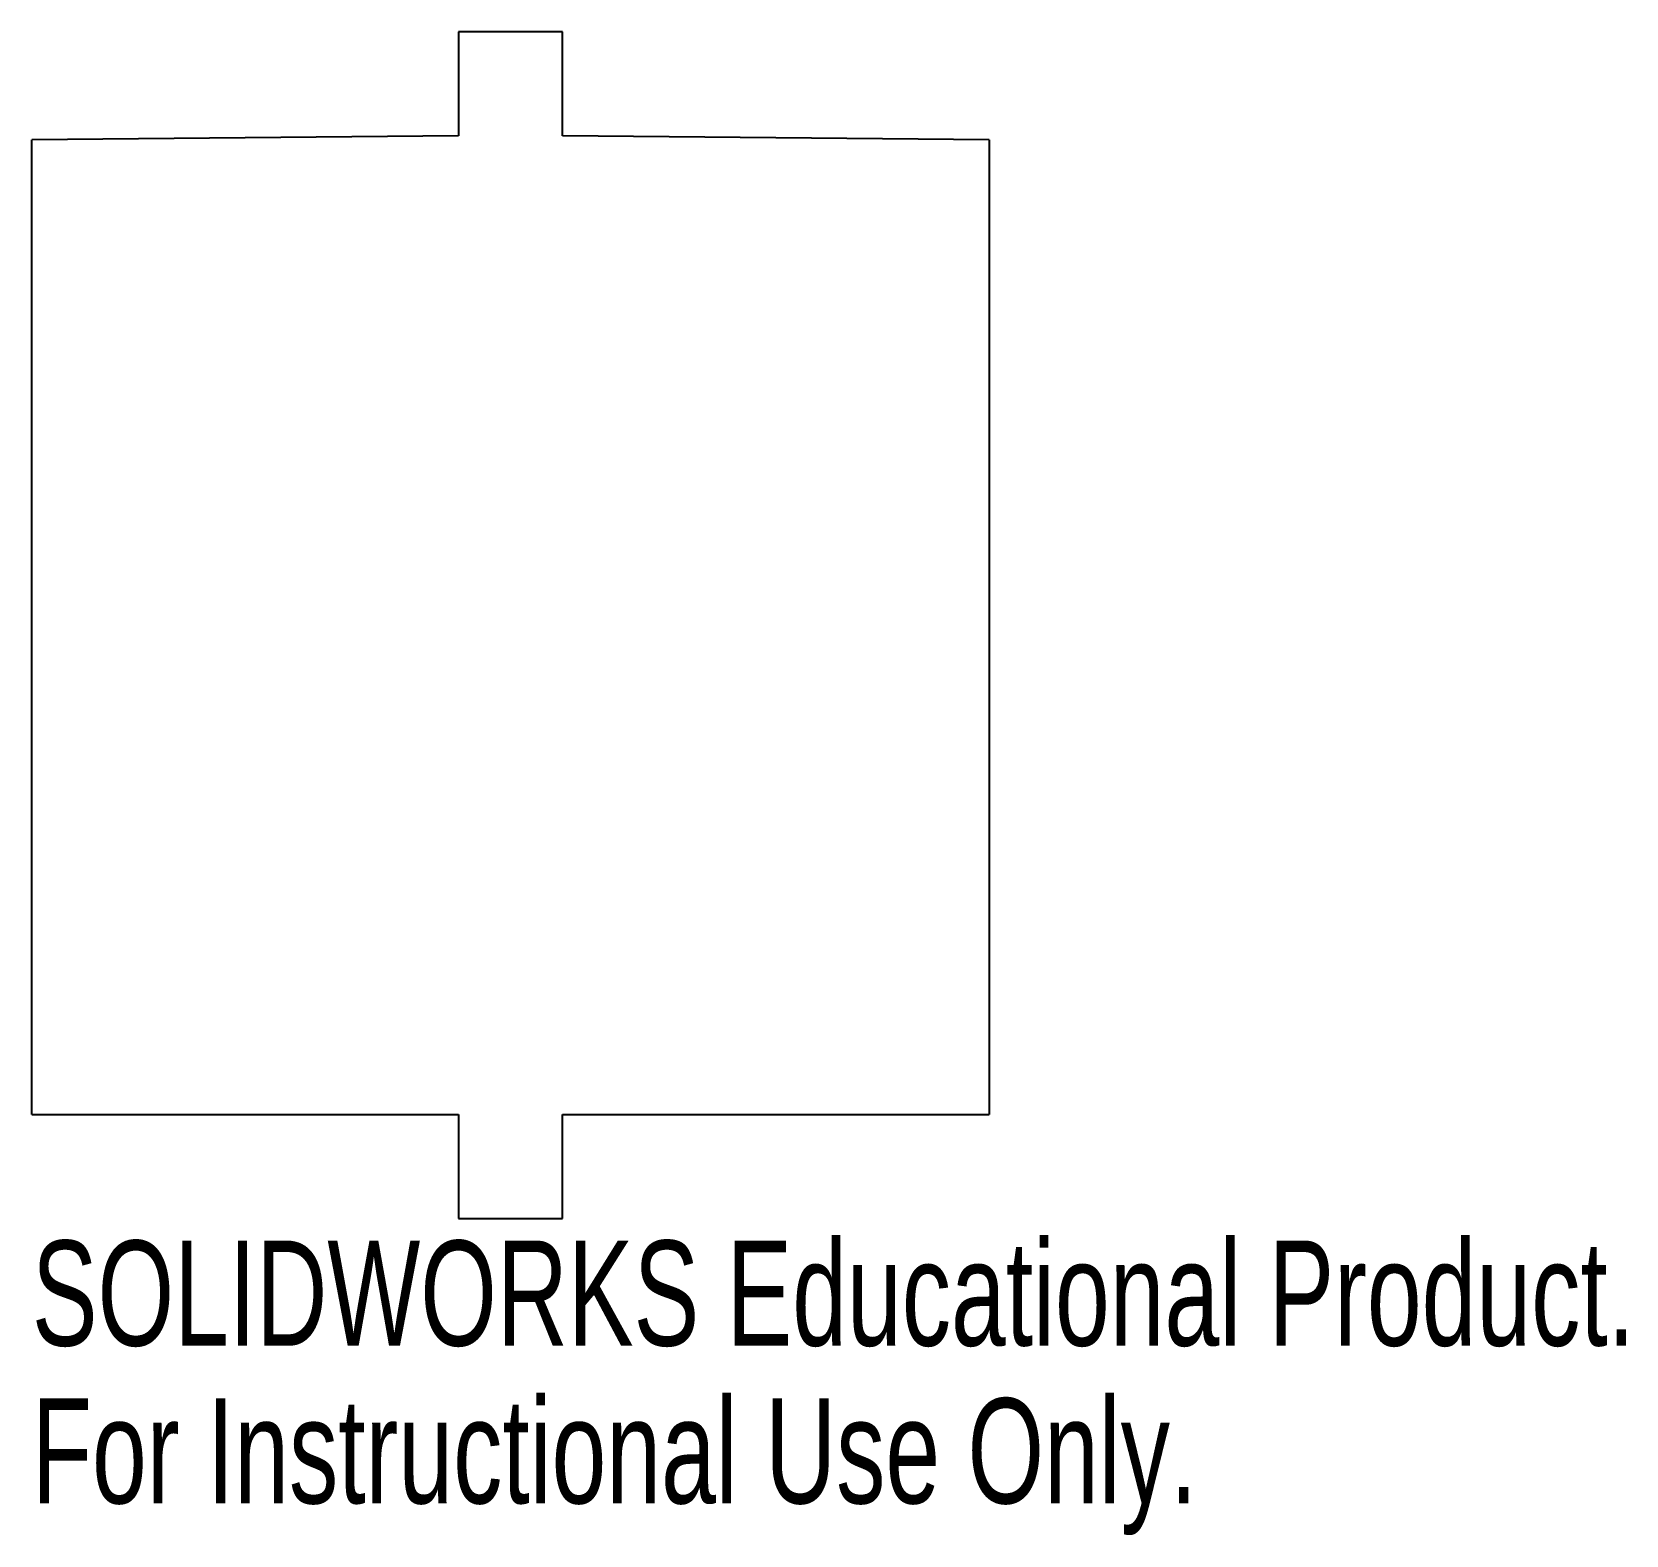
# Model space of a CAD drawing. Header units: inches. Extents: x -1.85 to 1.03, y -2.72 to 0.
import ezdxf

# ---------------------------------------------------------------- set-up
doc = ezdxf.new("R2010")
doc.units = ezdxf.units.IN
doc.header["$MEASUREMENT"] = 0
doc.styles.add('SLDTEXTSTYLE0', font='TXT', dxfattribs={"width": 0.7})

msp = doc.modelspace()

# ---------------------------------------------------------------- linework, layer by layer
at = {"color": 7, "linetype": 'Continuous', "lineweight": 25}
for p, q in [((-0.8903, 0), (-1.0783, 0)), ((-1.0783, 0), (-1.0783, -0.188)), ((-0.8903, -0.188), (-0.8903, 0)), ((-1.0783, -0.188), (-1.8504, -0.1957)), ((-1.8504, -1.9597), (-1.8504, -0.1957)), ((-0.1181, -0.1957), (-0.8903, -0.188)), ((-0.1181, -0.1957), (-0.1181, -1.9597)), ((-1.8504, -1.9597), (-1.0783, -1.9597)), ((-1.0783, -1.9597), (-1.0783, -2.1477)), ((-0.8903, -2.1477), (-0.8903, -1.9597)), ((-0.8903, -1.9597), (-0.1181, -1.9597)), ((-1.0783, -2.1477), (-0.8903, -2.1477))]:
    msp.add_line(p, q, dxfattribs=at)

# ---------------------------------------------------------------- texts
at = {"color": 7, "linetype": 'Continuous', "char_height": 0.1903, "attachment_point": 1, "style": 'SLDTEXTSTYLE0'}
for s, insert in [('SOLIDWORKS Educational Product.', (-1.8504, -2.1878)), ('For Instructional Use Only.', (-1.8504, -2.4732))]:
    msp.add_mtext(s, dxfattribs=dict(at, insert=insert))

doc.saveas('drawing.dxf')
